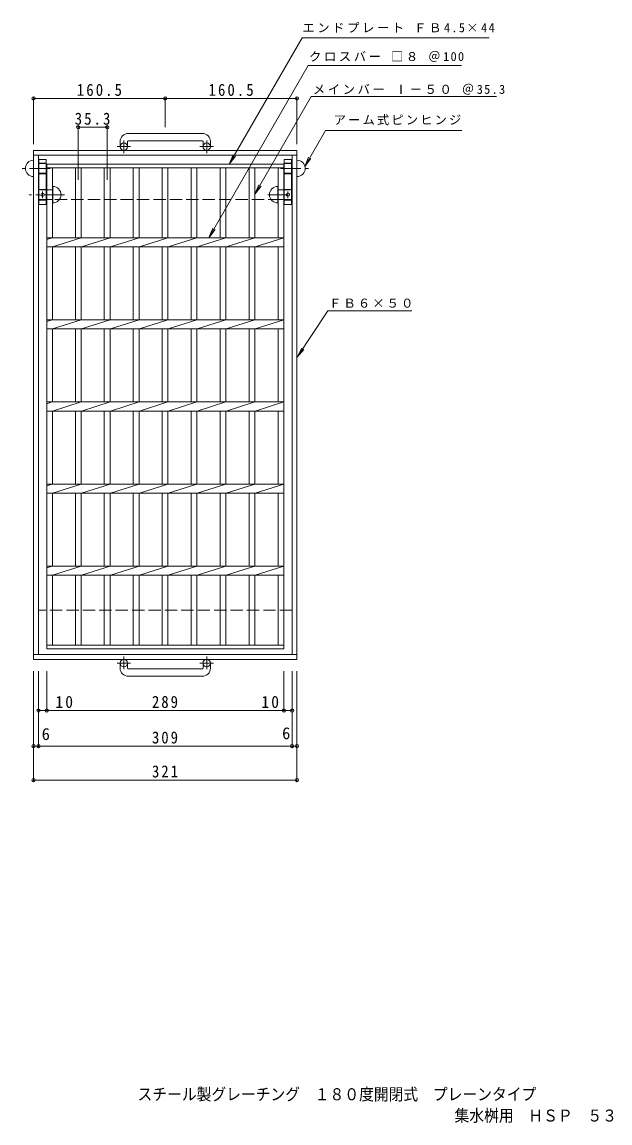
# Model space of a CAD drawing. Units: millimetres, scale not verified. Extents: x -567 to 866, y -688 to 653.
# Drawn here: x -567 to 150, y -688 to 653 of the extents above; entities that cross this region are included whole.
import ezdxf
from ezdxf.enums import TextEntityAlignment as Align

# ---------------------------------------------------------------- set-up
doc = ezdxf.new("R2010")
doc.units = ezdxf.units.MM
doc.header["$LTSCALE"] = 5
doc.header["$PDMODE"] = 32
doc.header["$PDSIZE"] = 4
doc.linetypes.add('CHAIN1', pattern=[8, 5, -1, 1, -1])
doc.linetypes.add('DASHED3', pattern=[4, 3, -1])
for name, color, linetype, lineweight in [('B-1', 2, 'Continuous', 9), ('B-2', 3, 'Continuous', 9), ('B-4', 7, 'Continuous', 9), ('B-5', 7, 'Continuous', 9), ('B-8', 3, 'Continuous', 9)]:
    doc.layers.add(name, color=color, linetype=linetype, lineweight=lineweight)
doc.layers.add('F-5_F-5ﾚｲﾔ', color=2, linetype='Continuous')
doc.styles.add('ＭＳ ゴシック', font='')
doc.styles.get('ＭＳ ゴシック').set_extended_font_data('MS Gothic')

msp = doc.modelspace()

# ---------------------------------------------------------------- linework, layer by layer
at = {"layer": 'B-1'}
for p, q in [((-347.406, 517.67), (-437.405, 517.67)), ((-447.405, 507.67), (-447.405, 501.57)), ((-438.406, 507.67), (-438.406, 501.57)), ((-437.405, 508.67), (-347.405, 508.67)), ((-346.405, 507.67), (-346.405, 501.57)), ((-337.405, 507.67), (-337.405, 501.57)), ((-231.905, 497.07), (-231.905, -122.93)), ((-552.905, 491.07), (-231.905, 491.07)), ((-546.905, -116.93), (-546.905, 491.07)), ((-237.905, 491.07), (-237.905, -116.93)), ((-231.905, -116.93), (-552.905, -116.93)), ((-231.905, -122.93), (-552.905, -122.93)), ((-447.405, -133.531), (-447.405, -127.43)), ((-438.406, -133.531), (-438.406, -127.43)), ((-346.405, -133.531), (-346.405, -127.43)), ((-337.405, -133.531), (-337.405, -127.43)), ((-437.405, -134.53), (-347.405, -134.53)), ((-347.406, -143.531), (-437.405, -143.531))]:
    msp.add_line(p, q, dxfattribs=at)
at = {"layer": 'B-1', "linetype": 'CHAIN1'}
for p, q in [((-434.743, 501.57), (-451.15, 501.57)), ((-442.905, 493.462), (-442.905, 509.06)), ((-333.743, 501.57), (-350.149, 501.57)), ((-341.905, 493.462), (-341.905, 509.06)), ((-442.905, -119.323), (-442.905, -134.92)), ((-341.905, -119.323), (-341.905, -134.92)), ((-434.743, -127.43), (-451.15, -127.43)), ((-333.743, -127.43), (-350.149, -127.43))]:
    msp.add_line(p, q, dxfattribs=at)
at = {"layer": 'B-1', "linetype": 'DASHED3'}
for p, q in [((-546.905, 437.07), (-237.905, 437.07)), ((-237.905, -62.93), (-546.905, -62.93))]:
    msp.add_line(p, q, dxfattribs=at)
at = {"layer": 'B-1'}
msp.add_lwpolyline([(-552.905, -122.93), (-552.905, 497.07), (-231.905, 497.07)], dxfattribs=at)
for centre in [(-442.905, 501.57), (-341.906, 501.57), (-442.905, -127.43), (-341.906, -127.43)]:
    msp.add_circle(centre, 4.5, dxfattribs=at)
for centre, radius, start, end in [((-437.405, 507.67), 10, 90, 180), ((-347.406, 507.67), 10, 0, 90), ((-437.405, 507.67), 1, 90, 180), ((-347.405, 507.67), 1, 0, 90), ((-437.405, -133.531), 10, 180, 270), ((-437.405, -133.531), 1, 180, 270), ((-347.406, -133.531), 10, 270, 0), ((-347.405, -133.531), 1, 270, 0)]:
    msp.add_arc(centre, radius, start, end, dxfattribs=at)
at = {"layer": 'B-2'}
for p, q in [((-546.405, 481.07), (-546.905, 481.07)), ((-536.905, 480.07), (-247.905, 480.07)), ((-536.905, -109.931), (-536.905, 480.07)), ((-536.905, 475.57), (-247.905, 475.57)), ((-529.905, 390.57), (-529.905, 475.57)), ((-502.005, 475.57), (-502.005, 390.57)), ((-495.005, 475.57), (-495.005, 390.57)), ((-466.705, 475.57), (-466.705, 390.57)), ((-459.705, 475.57), (-459.705, 390.57)), ((-431.405, 475.57), (-431.405, 390.57)), ((-424.405, 475.57), (-424.405, 390.57)), ((-396.105, 475.57), (-396.105, 390.57)), ((-389.105, 475.57), (-389.105, 390.57)), ((-360.805, 475.57), (-360.805, 390.57)), ((-353.805, 475.57), (-353.805, 390.57)), ((-325.505, 475.57), (-325.505, 390.57)), ((-318.505, 475.57), (-318.505, 390.57)), ((-290.205, 475.57), (-290.205, 390.57)), ((-283.205, 475.57), (-283.205, 390.57)), ((-254.906, 475.57), (-254.906, 390.57)), ((-247.905, 480.07), (-247.905, -109.931)), ((-238.405, 481.07), (-237.905, 481.07)), ((-546.405, 469.07), (-546.905, 469.07)), ((-238.405, 469.07), (-237.905, 469.07)), ((-536.905, 388.489), (-530.305, 390.57)), ((-536.905, 390.57), (-247.905, 390.57)), ((-529.905, 379.571), (-495.005, 390.57)), ((-494.605, 379.571), (-459.705, 390.57)), ((-459.305, 379.571), (-424.405, 390.57)), ((-424.005, 379.571), (-389.105, 390.57)), ((-388.705, 379.571), (-353.805, 390.57)), ((-353.405, 379.571), (-318.505, 390.57)), ((-318.105, 379.571), (-283.205, 390.57)), ((-282.805, 379.571), (-247.905, 390.57)), ((-536.905, 379.571), (-247.905, 379.571)), ((-529.905, 290.57), (-529.905, 379.571)), ((-502.005, 379.571), (-502.005, 290.57)), ((-495.005, 379.571), (-495.005, 290.57)), ((-466.705, 379.571), (-466.705, 290.57)), ((-459.705, 379.571), (-459.705, 290.57)), ((-431.405, 379.571), (-431.405, 290.57)), ((-424.405, 379.571), (-424.405, 290.57)), ((-396.105, 379.571), (-396.105, 290.57)), ((-389.105, 379.571), (-389.105, 290.57)), ((-360.805, 379.571), (-360.805, 290.57)), ((-353.805, 379.571), (-353.805, 290.57)), ((-325.505, 379.571), (-325.505, 290.57)), ((-318.505, 379.571), (-318.505, 290.57)), ((-290.205, 379.571), (-290.205, 290.57)), ((-283.205, 379.571), (-283.205, 290.57)), ((-254.906, 379.571), (-254.906, 290.57)), ((-536.905, 288.489), (-530.305, 290.57)), ((-536.905, 290.57), (-247.905, 290.57)), ((-529.905, 279.571), (-495.005, 290.57)), ((-494.605, 279.571), (-459.705, 290.57)), ((-459.305, 279.571), (-424.405, 290.57)), ((-424.005, 279.571), (-389.105, 290.57)), ((-388.705, 279.571), (-353.805, 290.57)), ((-353.405, 279.571), (-318.505, 290.57)), ((-318.105, 279.571), (-283.205, 290.57)), ((-282.805, 279.571), (-247.905, 290.57)), ((-536.905, 279.571), (-247.905, 279.571)), ((-529.905, 190.57), (-529.905, 279.571)), ((-502.005, 279.571), (-502.005, 190.57)), ((-495.005, 279.571), (-495.005, 190.57)), ((-466.705, 279.571), (-466.705, 190.57)), ((-459.705, 279.571), (-459.705, 190.57)), ((-431.405, 279.571), (-431.405, 190.57)), ((-424.405, 279.571), (-424.405, 190.57)), ((-396.105, 279.571), (-396.105, 190.57)), ((-389.105, 279.571), (-389.105, 190.57)), ((-360.805, 279.571), (-360.805, 190.57)), ((-353.805, 279.571), (-353.805, 190.57)), ((-325.505, 279.571), (-325.505, 190.57)), ((-318.505, 279.571), (-318.505, 190.57)), ((-290.205, 279.571), (-290.205, 190.57)), ((-283.205, 279.571), (-283.205, 190.57)), ((-254.906, 279.571), (-254.906, 190.57)), ((-536.905, 188.489), (-530.305, 190.57)), ((-536.905, 190.57), (-247.905, 190.57)), ((-529.905, 179.571), (-495.005, 190.57)), ((-494.605, 179.571), (-459.705, 190.57)), ((-459.305, 179.571), (-424.405, 190.57)), ((-424.005, 179.571), (-389.105, 190.57)), ((-388.705, 179.571), (-353.805, 190.57)), ((-353.405, 179.571), (-318.505, 190.57)), ((-318.105, 179.571), (-283.205, 190.57)), ((-282.805, 179.571), (-247.905, 190.57)), ((-536.905, 179.571), (-247.905, 179.571)), ((-529.905, 90.57), (-529.905, 179.571)), ((-502.005, 179.571), (-502.005, 90.57)), ((-495.005, 179.571), (-495.005, 90.57)), ((-466.705, 179.571), (-466.705, 90.57)), ((-459.705, 179.571), (-459.705, 90.57)), ((-431.405, 179.571), (-431.405, 90.57)), ((-424.405, 179.571), (-424.405, 90.57)), ((-396.105, 179.571), (-396.105, 90.57)), ((-389.105, 179.571), (-389.105, 90.57)), ((-360.805, 179.571), (-360.805, 90.57)), ((-353.805, 179.571), (-353.805, 90.57)), ((-325.505, 179.571), (-325.505, 90.57)), ((-318.505, 179.571), (-318.505, 90.57)), ((-290.205, 179.571), (-290.205, 90.57)), ((-283.205, 179.571), (-283.205, 90.57)), ((-254.906, 179.571), (-254.906, 90.57)), ((-536.905, 88.489), (-530.305, 90.57)), ((-536.905, 90.57), (-247.905, 90.57)), ((-529.905, 79.571), (-495.005, 90.57)), ((-494.605, 79.571), (-459.705, 90.57)), ((-459.305, 79.571), (-424.405, 90.57)), ((-424.005, 79.571), (-389.105, 90.57)), ((-388.705, 79.571), (-353.805, 90.57)), ((-353.405, 79.571), (-318.505, 90.57)), ((-318.105, 79.571), (-283.205, 90.57)), ((-282.805, 79.571), (-247.905, 90.57)), ((-536.905, 79.571), (-247.905, 79.571)), ((-529.905, -9.43), (-529.905, 79.571)), ((-502.005, 79.571), (-502.005, -9.43)), ((-495.005, 79.571), (-495.005, -9.43)), ((-466.705, 79.571), (-466.705, -9.43)), ((-459.705, 79.571), (-459.705, -9.43)), ((-431.405, 79.571), (-431.405, -9.43)), ((-424.405, 79.571), (-424.405, -9.43)), ((-396.105, 79.571), (-396.105, -9.43)), ((-389.105, 79.571), (-389.105, -9.43)), ((-360.805, 79.571), (-360.805, -9.43)), ((-353.805, 79.571), (-353.805, -9.43)), ((-325.505, 79.571), (-325.505, -9.43)), ((-318.505, 79.571), (-318.505, -9.43)), ((-290.205, 79.571), (-290.205, -9.43)), ((-283.205, 79.571), (-283.205, -9.43)), ((-254.906, 79.571), (-254.906, -9.43)), ((-536.905, -11.511), (-530.305, -9.43)), ((-536.905, -9.431), (-247.905, -9.431)), ((-529.905, -20.43), (-495.005, -9.43)), ((-494.605, -20.43), (-459.705, -9.43)), ((-459.305, -20.43), (-424.405, -9.43)), ((-424.005, -20.43), (-389.105, -9.43)), ((-388.705, -20.43), (-353.805, -9.43)), ((-353.405, -20.43), (-318.505, -9.43)), ((-318.105, -20.43), (-283.205, -9.43)), ((-282.805, -20.43), (-247.905, -9.43)), ((-536.905, -20.43), (-247.905, -20.43)), ((-529.905, -105.431), (-529.905, -20.43)), ((-502.005, -20.43), (-502.005, -105.431)), ((-495.005, -20.43), (-495.005, -105.431)), ((-466.705, -20.43), (-466.705, -105.431)), ((-459.705, -20.43), (-459.705, -105.431)), ((-431.405, -20.43), (-431.405, -105.431)), ((-424.405, -20.43), (-424.405, -105.431)), ((-396.105, -20.43), (-396.105, -105.431)), ((-389.105, -20.43), (-389.105, -105.431)), ((-360.805, -20.43), (-360.805, -105.431)), ((-353.805, -20.43), (-353.805, -105.431)), ((-325.505, -20.43), (-325.505, -105.431)), ((-318.505, -20.43), (-318.505, -105.431)), ((-290.205, -20.43), (-290.205, -105.431)), ((-283.205, -20.43), (-283.205, -105.431)), ((-254.906, -20.43), (-254.906, -105.431)), ((-247.905, -105.431), (-536.905, -105.431)), ((-247.905, -109.931), (-536.905, -109.931))]:
    msp.add_line(p, q, dxfattribs=at)
at = {"layer": 'B-2', "linetype": 'DASHED3'}
for p, q in [((-537.405, 481.57), (-546.405, 481.57)), ((-537.405, 481.07), (-546.405, 481.07)), ((-247.405, 481.57), (-238.405, 481.57)), ((-247.405, 481.07), (-238.405, 481.07)), ((-537.405, 469.07), (-546.405, 469.07)), ((-537.405, 468.57), (-546.405, 468.57)), ((-247.405, 469.07), (-238.405, 469.07)), ((-247.405, 468.57), (-238.405, 468.57)), ((-537.405, 449.57), (-546.405, 449.57)), ((-247.405, 449.57), (-238.405, 449.57)), ((-537.405, 436.57), (-546.405, 436.57)), ((-247.405, 436.57), (-238.405, 436.57))]:
    msp.add_line(p, q, dxfattribs=at)
at = {"layer": 'B-4'}
for p, q in [((-552.905, 504.57), (-552.905, 561.723)), ((-552.905, 560.224), (-334.905, 560.224)), ((-392.405, 525.17), (-392.405, 561.723)), ((-334.905, 560.224), (-231.905, 560.224)), ((-231.905, 504.57), (-231.905, 561.723)), ((-498.505, 461.036), (-498.505, 526.626)), ((-498.505, 525.126), (-463.205, 525.126)), ((-463.205, 461.036), (-463.205, 526.626)), ((-552.905, -137.221), (-552.905, -271.394)), ((-546.905, -137.221), (-546.905, -230.078)), ((-536.905, -137.221), (-536.905, -186.712)), ((-247.906, -137.221), (-247.906, -186.712)), ((-237.905, -137.221), (-237.905, -230.078)), ((-231.905, -137.221), (-231.905, -271.394)), ((-546.905, -185.212), (-534.405, -185.212)), ((-534.405, -185.212), (-250.406, -185.212)), ((-250.406, -185.212), (-237.905, -185.212)), ((-552.905, -269.894), (-231.905, -269.894))]:
    msp.add_line(p, q, dxfattribs=at)
msp.add_lwpolyline([(-552.905, -228.578), (-546.905, -228.578), (-237.905, -228.578), (-231.905, -228.578)], dxfattribs=at)
for p in [(-552.905, 560.224), (-392.405, 560.224), (-231.905, 560.224), (-498.505, 525.126), (-463.205, 525.126), (-546.905, -185.212), (-536.905, -185.212), (-247.906, -185.212), (-237.905, -185.212), (-552.905, -228.578), (-546.905, -228.578), (-237.905, -228.578), (-231.905, -228.578), (-552.905, -269.894), (-231.905, -269.894)]:
    msp.add_point(p, dxfattribs=at)
at = {"layer": 'B-5'}
for p, q in [((-225.699, 634.088), (2.248, 634.088)), ((-218.123, 600.503), (-31.296, 600.503)), ((-214.574, 562.505), (11.422, 562.505)), ((-197.122, 521.325), (-31.088, 521.325)), ((-314.481, 480.07), (-306.878, 489.992)), ((-222.535, 477.308), (-214.925, 487.225)), ((-283.205, 443.634), (-275.595, 453.551)), ((-339.328, 390.57), (-331.718, 400.487)), ((-194.228, 301.678), (-92.01, 301.678)), ((-231.682, 245.059), (-223.416, 254.436))]:
    msp.add_line(p, q, dxfattribs=at)
for points in [[(-225.699, 634.088), (-314.481, 480.07), (-309.706, 491.621)], [(-218.123, 600.503), (-339.328, 390.57), (-334.544, 402.119)], [(-214.574, 562.505), (-283.205, 443.634), (-278.421, 455.182)], [(-197.122, 521.325), (-222.535, 477.308), (-217.751, 488.856)], [(-194.228, 301.678), (-231.682, 245.059), (-226.125, 256.256)]]:
    msp.add_lwpolyline(points, dxfattribs=at)
at = {"layer": 'B-8'}
for p, q in [((-537.405, 486.07), (-537.405, 431.07)), ((-247.405, 486.07), (-247.405, 431.07)), ((-529.405, 453.07), (-529.405, 433.07)), ((-255.405, 453.07), (-255.405, 433.07)), ((-537.405, 431.07), (-546.405, 431.07)), ((-247.405, 431.07), (-238.405, 431.07))]:
    msp.add_line(p, q, dxfattribs=at)
at = {"layer": 'B-8', "linetype": 'CHAIN1'}
for p, q in [((-532.746, 475.07), (-566.998, 475.07)), ((-252.065, 475.07), (-217.813, 475.07)), ((-515.337, 443.07), (-558.146, 443.07)), ((-541.905, 447.079), (-541.905, 438.898)), ((-267.474, 443.07), (-237.905, 443.07)), ((-242.905, 447.079), (-242.905, 438.898))]:
    msp.add_line(p, q, dxfattribs=at)
at = {"layer": 'B-8', "linetype": 'DASHED3'}
for p, q in [((-529.405, 449.07), (-546.405, 449.07)), ((-255.405, 449.07), (-238.405, 449.07)), ((-529.405, 437.07), (-546.405, 437.07)), ((-255.405, 437.07), (-238.405, 437.07))]:
    msp.add_line(p, q, dxfattribs=at)
at = {"layer": 'B-8'}
for points in [[(-537.405, 486.07), (-546.405, 486.07), (-546.405, 431.07)], [(-247.405, 486.07), (-238.405, 486.07), (-238.405, 431.07)]]:
    msp.add_lwpolyline(points, dxfattribs=at)
for centre in [(-541.905, 443.07), (-242.905, 443.07)]:
    msp.add_circle(centre, 2, dxfattribs=at)
for centre, start, end in [((-552.905, 475.07), 90, 270), ((-231.905, 475.07), 270, 90), ((-529.405, 443.07), 270, 90), ((-255.405, 443.07), 90, 270)]:
    msp.add_arc(centre, 10, start, end, dxfattribs=at)

# ---------------------------------------------------------------- texts
at = {"layer": 'B-4', "color": 2, "style": 'ＭＳ ゴシック'}
for p in [(-543.021, -225.551), (-250.01, -224.573)]:
    msp.add_text('6', height=14.66, dxfattribs=at).set_placement(p, align=Align.BOTTOM_LEFT)
at = {"layer": 'B-4', "color": 2, "char_height": 14.66, "attachment_point": 7, "style": 'ＭＳ ゴシック'}
for s, insert in [('\\T1.28;\\W0.9;160.5', (-500.155, 563.223)), ('\\T1.28;\\W0.9;160.5', (-339.655, 563.223)), ('\\T1.28;\\W0.9;35.3', (-502.73, 528.126)), ('\\T1.27;\\W0.95;10', (-526.319, -182.212)), ('\\T1.27;\\W0.9;289', (-408.655, -182.212)), ('\\T1.27;\\W0.95;10', (-275.306, -182.212)), ('\\T1.27;\\W0.9;309', (-408.655, -225.578)), ('\\T1.27;\\W0.9;321', (-408.655, -266.894))]:
    msp.add_mtext(s, dxfattribs=dict(at, insert=insert))
at = {"layer": 'B-5', "char_height": 11, "attachment_point": 7, "style": 'ＭＳ ゴシック'}
for s, insert in [('\\T1.21;エンドプレート\\~ＦＢ4.5×44', (-225.265, 640.25)), ('\\T1.21;クロスバー\\~□８\\~＠100', (-217.192, 604.812)), ('\\T1.21;メインバー\\~Ⅰ－５０\\~＠35.3', (-212.491, 564.851)), ('\\T1.17;アーム式ピンヒンジ', (-187.134, 527.487)), ('\\T1.17;ＦＢ６×５０', (-192.814, 305.311))]:
    msp.add_mtext(s, dxfattribs=dict(at, insert=insert))
at = {"layer": 'F-5_F-5ﾚｲﾔ', "style": 'ＭＳ ゴシック', "width": 0.9}
for s, p in [('スチール製グレーチング\u3000１８０度開閉式\u3000プレーンタイプ', (-426.188, -664.293)), ('集水桝用\u3000ＨＳＰ\u3000５３５０', (-39.905, -690.26))]:
    msp.add_text(s, height=14.66, dxfattribs=at).set_placement(p, align=Align.BOTTOM_LEFT)

doc.saveas('drawing.dxf')
